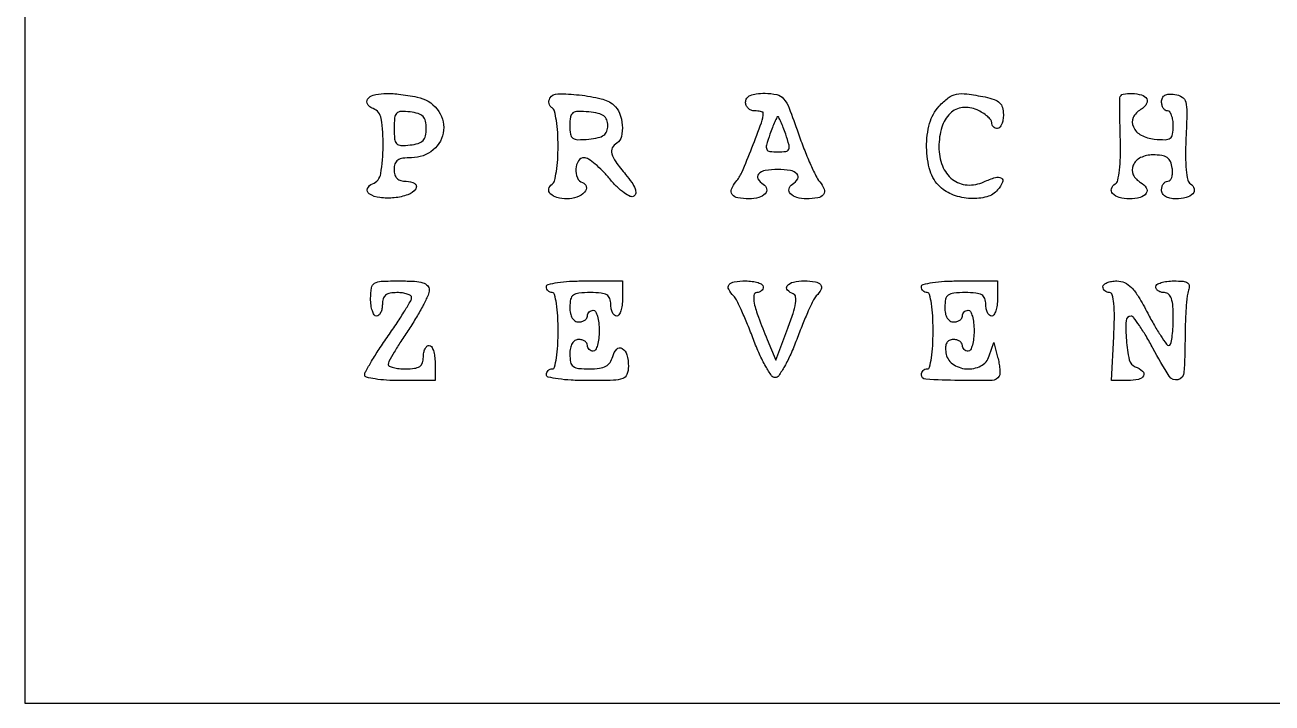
# Model space of a CAD drawing. Extents: x 0 to 450, y 0 to 450.
# Drawn here: x 0 to 212.9, y 0 to 115.7 of the extents above; entities that cross this region are included whole.
import ezdxf

# ---------------------------------------------------------------- set-up
doc = ezdxf.new("R2010")
doc.units = 0

msp = doc.modelspace()

# ---------------------------------------------------------------- linework, layer by layer
msp.add_lwpolyline([(0, 225), (0, 0), (225, 0), (450, 0), (450, 225), (450, 450), (225, 450), (0, 450)], close=True)
for points in [[(66.953224, 103.359355, -0.174171), (70.352033, 101.311474, -0.196887), (71.453192, 97.685524, -0.19806), (69.692858, 94.345299, -0.175447), (65.976947, 93, 0.031193), (64.490834, 92.907196, 0.117242), (63.622118, 92.582043, 0.165542), (63.158657, 91.973803, 0.080929), (63, 91, 0.072656), (63.12938, 90.114344, 0.129641), (63.510417, 89.49, 0.125767), (64.159348, 89.122938, 0.066234), (65.083333, 89, -0.13801), (66.523929, 88.594645, -0.436839), (66.699433, 87.722175, -0.151085), (65.332849, 86.692551, -0.062148), (63.045831, 86.177158, -0.053918), (60.567164, 86.20248, -0.114322), (58.771066, 86.84917, -0.358426), (58.486824, 87.738925, -0.209298), (59.332783, 88.574206, 0.266801), (60.730733, 90.292592, 0.038362), (61.129326, 94.982159, 0.038338), (60.807368, 99.672646, 0.271173), (59.436618, 101.385948, -0.069381), (58.885502, 101.690575, -0.099723), (58.515309, 102.105471, -0.123594), (58.382065, 102.562314, -0.148943), (58.495635, 102.992937, -0.192769), (59.425598, 103.680083, -0.053098), (61.259151, 103.956061, -0.040222), (63.785441, 103.862284, -0.019976)], [(100.499453, 102.000454, -0.128704), (101.495598, 100.611209, -0.072431), (101.954377, 98.573579, -0.076573), (101.805733, 96.621414, -0.199687), (101, 95.5, 0.138734), (100.249552, 94.680618, 0.188101), (100.156312, 93.691096, 0.088344), (100.825424, 92.320432, 0.017287), (102.525811, 90.151694, -0.021637), (103.579491, 88.783449, -0.062266), (104.140793, 87.727557, -0.114862), (104.245257, 86.961369, -0.2352), (103.933617, 86.458973, -0.249733), (103.302068, 86.418422, -0.048664), (102.279646, 87.007338, -0.040411), (101.079111, 88.0198, -0.025012), (99.835002, 89.384004, 0.02169), (98.589202, 90.768415, 0.026917), (97.310707, 91.937801, 0.026984), (96.161302, 92.781283, 0.145801), (95.427196, 93, 0.258305), (94.469586, 92.469922, 0.125795), (94.030702, 91.096992, 0.115291), (94.289158, 89.595308, 0.215505), (95.177051, 88.774316, -0.26793), (95.797863, 88.074269, -0.247229), (95.527703, 87.144632, -0.115739), (94.211586, 86.295861, -0.085793), (92.5, 86, -0.063953), (90.808901, 86.21719, -0.131923), (89.658981, 86.872229, -0.260936), (89.419209, 87.705492, -0.199307), (89.983688, 88.489919, 0.198159), (90.381648, 89.040374, 0.019967), (90.701458, 90.661353, 0.022624), (90.925969, 92.701143, 0.016098), (91, 95, 0.016098), (90.925969, 97.298857, 0.022624), (90.701458, 99.338647, 0.019967), (90.381648, 100.959626, 0.198159), (89.983688, 101.510081, -0.102046), (89.645301, 101.829752, -0.098603), (89.455865, 102.261028, -0.097208), (89.444674, 102.737238, -0.09611), (89.614004, 103.184462, -0.260282), (90.932314, 103.918341, -0.026766), (94.622214, 103.71584, -0.031488), (98.361635, 103.06894, -0.115122)], [(131.964659, 97.25, 0.009707), (132.957636, 94.549791, 0.011214), (134.010739, 92.018349, 0.010338), (134.991712, 89.920127, 0.062491), (135.651772, 88.918848, -0.080431), (136.414187, 87.667277, -0.267455), (136.288417, 86.74861, -0.187089), (135.322271, 86.166634, -0.043091), (133.39235, 86, -0.067133), (131.760437, 86.220102, -0.134262), (130.649071, 86.878842, -0.256535), (130.42133, 87.712842, -0.197913), (130.983688, 88.489919, 0.117948), (131.892651, 89.404329, 0.344681), (131.796097, 90.231109, 0.158799), (130.637877, 90.827799, 0.040209), (128.5, 91, 0.040209), (126.362123, 90.827799, 0.158799), (125.203903, 90.231109, 0.344681), (125.107349, 89.404329, 0.117948), (126.016312, 88.489919, -0.197913), (126.57867, 87.712842, -0.256535), (126.350929, 86.878842, -0.134262), (125.239563, 86.220102, -0.067133), (123.60765, 86, -0.04306), (121.675947, 86.166666, -0.187757), (120.711362, 86.749235, -0.268271), (120.589316, 87.66789, -0.080094), (121.359673, 88.918848, 0.076747), (122.349465, 90.502447, 0.007394), (124.082773, 94.711537, 0.006893), (125.702787, 98.988671, 0.08729), (126, 100.678139, 0.314607), (125.912579, 100.803323, 0.035068), (125.559375, 100.905453, 0.03264), (125.074936, 100.976744, 0.020217), (124.5, 101, -0.099038), (123.927543, 101.114514, -0.097945), (123.440625, 101.440625, -0.097945), (123.114514, 101.927543, -0.099038), (123, 102.5, -0.15975), (123.217244, 103.162598, -0.128764), (123.802511, 103.63688, -0.078319), (124.815623, 103.915735, -0.028076), (126.315069, 104, -0.055307), (128.326468, 103.77683, -0.164693), (129.4943, 103.064907, -0.083179), (130.426799, 101.476695, -0.007989)], [(163.875, 103.375, -0.033988), (165.437985, 102.950255, -0.108346), (166.355263, 102.388947, -0.135513), (166.838706, 101.575854, -0.066858), (167, 100.375, -0.040201), (166.926766, 99.465625, -0.059522), (166.70625, 98.697656, -0.078282), (166.382639, 98.175436, -0.218319), (166, 98, -0.101227), (165.618393, 98.078058, -0.098434), (165.29375, 98.300048, -0.097414), (165.076263, 98.631586, -0.096892), (165, 99.021439, 0.171736), (164.833815, 99.491008, 0.044386), (164.266818, 100.07689, 0.039858), (163.459496, 100.669723, 0.031558), (162.504062, 101.180103, 0.137003), (160.024727, 101.568055, 0.164798), (157.904345, 100.560075, 0.129099), (156.482111, 98.206697, 0.071829), (156, 94.868065, 0.09201), (156.602238, 91.623108, 0.136385), (158.315192, 89.31331, 0.151581), (160.82496, 88.366557, 0.122451), (163.67019, 88.89559, -0.031238), (165.641651, 89.649087, -0.210765), (166.656597, 89.534076, -0.391534), (166.867673, 88.842264, -0.060696), (166.020056, 87.524166, -0.155929), (164.176576, 86.345916, -0.078071), (161.396514, 86.05711, -0.07345), (158.469821, 86.647181, -0.101455), (156.188561, 88.038955, -0.134235), (154.495231, 90.776847, -0.06915), (153.89274, 94.792031, -0.068478), (154.409094, 98.87232, -0.122457), (156.038955, 101.811439, -0.043744), (157.601542, 103.219251, -0.112714), (158.979629, 103.837029, -0.082375), (160.746849, 103.894605, -0.016398)], [(191.462015, 103.06146, -0.168428), (191.55767, 102.633406, -0.100442), (191.394692, 102.131683, -0.07925), (190.996354, 101.631435, -0.057552), (190.418291, 101.214211, 0.159071), (189.178695, 99.870432, 0.219735), (189.183553, 98.252572, 0.164665), (190.51871, 96.85342, 0.09681), (192.758189, 96.186642, 0.021624), (194.616737, 96.087822, 0.155384), (195.464393, 96.34857, 0.203011), (195.883714, 97.012236, 0.040751), (196, 98.436642, 0.037162), (195.926938, 99.418316, 0.055902), (195.70625, 100.247013, 0.073349), (195.383093, 100.813532, 0.230447), (195, 101, -0.154594), (194.618615, 101.120807, -0.097811), (194.29375, 101.461056, -0.080222), (194.074519, 101.969394, -0.061846), (194, 102.569551, -0.110291), (194.148154, 103.23303, -0.157279), (194.557227, 103.670918, -0.116287), (195.252718, 103.867802, -0.046412), (196.248387, 103.819551, -0.104201), (197.495127, 103.366106, -0.19308), (198.122369, 102.510952, -0.068754), (198.318698, 100.797591, -0.005853), (198.163769, 96.361314, 0.011838), (198.09395, 93.318362, 0.024296), (198.21147, 90.937285, 0.02613), (198.474887, 89.196074, 0.206573), (198.931693, 88.542216, -0.184238), (199.554177, 87.728174, -0.272351), (199.343123, 86.878115, -0.138143), (198.19106, 86.216828, -0.061712), (196.440983, 86, -0.049343), (195.430217, 86.099992, -0.088683), (194.656831, 86.403627, -0.117066), (194.17494, 86.884257, -0.1393), (194, 87.5, -0.069588), (194.080177, 88.073293, -0.085587), (194.314181, 88.559375, -0.100052), (194.66169, 88.884373, -0.139009), (195.069551, 89, 0.216622), (195.452557, 89.174105, 0.099259), (195.731053, 89.660938, 0.070854), (195.863646, 90.388435, 0.045002), (195.819551, 91.25, 0.066552), (195.508495, 92.356741, 0.14253), (194.948739, 93.034889, 0.114711), (194.02128, 93.393731, 0.035201), (192.513695, 93.5, 0.112569), (190.422586, 93.023171, 0.177879), (189.155942, 91.717779, 0.218573), (189.175354, 90.115868, 0.155766), (190.418291, 88.785789, -0.121277), (191.396384, 87.871707, -0.304104), (191.384661, 86.94115, -0.183018), (190.353489, 86.226975, -0.061001), (188.5, 86, -0.063344), (186.782728, 86.218435, -0.139539), (185.651552, 86.881707, -0.269888), (185.447066, 87.732159, -0.183512), (186.068307, 88.542216, 0.201615), (186.515343, 89.169291, 0.024593), (186.81103, 90.868867, 0.024362), (186.9789, 93.122128, 0.013775), (186.973701, 95.861314, -0.00186), (186.906851, 98.459202, -0.002639), (186.868185, 100.770199, -0.001489), (186.851653, 102.721218, -0.038099), (186.889082, 103.25, -0.31262), (187.448821, 103.847458, -0.063385), (188.977166, 103.978288, -0.059614), (190.59757, 103.716301, -0.186582)], [(63, 98, 0.023644), (63.08522, 96.198825, 0.171376), (63.444199, 95.424304, 0.197576), (64.179899, 95.106989, 0.032921), (65.75, 95.183578, 0.041219), (67.136695, 95.460275, 0.130226), (67.943358, 95.94199, 0.141853), (68.366508, 96.73219, 0.052502), (68.5, 98, 0.052502), (68.366508, 99.26781, 0.141853), (67.943358, 100.05801, 0.130226), (67.136695, 100.539725, 0.041219), (65.75, 100.816422, 0.032921), (64.179899, 100.893011, 0.197576), (63.444199, 100.575696, 0.171376), (63.08522, 99.801175, 0.023644)], [(93, 98.5, 0.038362), (93.113171, 97.027111, 0.202403), (93.529497, 96.352287, 0.158465), (94.374274, 96.086993, 0.021526), (96.25, 96.186642, 0.029703), (97.84704, 96.437016, 0.101271), (98.80458, 96.8609, 0.147433), (99.319158, 97.524698, 0.091927), (99.5, 98.5, 0.091927), (99.319158, 99.475302, 0.147433), (98.80458, 100.1391, 0.101271), (97.84704, 100.562984, 0.029703), (96.25, 100.813358, 0.021526), (94.374274, 100.913007, 0.158465), (93.529497, 100.647713, 0.202403), (93.113171, 99.972889, 0.038362)], [(127.149845, 97, 0.014531), (126.572265, 95.174115, 0.176862), (126.624784, 94.453905, 0.260507), (127.116699, 94.089018, 0.032143), (128.5, 94, 0.032143), (129.883301, 94.089018, 0.260507), (130.375216, 94.453905, 0.176862), (130.427735, 95.174115, 0.014531), (129.850155, 97, 0.008468), (129.42731, 98.14994, 0.0134), (129.022152, 99.11875, 0.007306), (128.655484, 99.902663, 0.287196), (128.5, 100, 0.287196), (128.344516, 99.902663, 0.007306), (127.977848, 99.11875, 0.0134), (127.57269, 98.14994, 0.008468)], [(69, 70.46055, -0.106153), (68.81044, 69.577752, -0.014034), (67.971875, 67.846635, -0.015757), (66.840185, 65.826641, -0.012623), (65.5, 63.723898, 0.006331), (64.159048, 61.677239, 0.009101), (63.028125, 59.829141, 0.005509), (62.128628, 58.25789, 0.12792), (62, 57.763348, 0.293558), (62.189765, 57.467987, 0.044902), (62.88125, 57.224234, 0.03829), (63.850314, 57.055272, 0.024024), (65, 57, 0.030703), (66.500917, 57.092253, 0.116834), (67.375, 57.416667, 0.166173), (67.840542, 58.024683, 0.081208), (68, 59, -0.048028), (68.073693, 59.765418, -0.068025), (68.29375, 60.4125, -0.088204), (68.618118, 60.848523, -0.191087), (69, 61, -0.254951), (69.384262, 60.790443, -0.06271), (69.70625, 60.11875, -0.048861), (69.927234, 59.149251, -0.031626), (70, 58), (70, 55), (64, 55, -0.014969), (61.699834, 55.06888, -0.024521), (59.7625, 55.280706, -0.021605), (58.29322, 55.58029, -0.344328), (58, 55.955594, -0.129037), (58.158985, 56.561382, -0.006792), (59.175, 58.307851, -0.010338), (60.467604, 60.364311, -0.007308), (62, 62.621377, 0.006389), (63.532545, 64.869752, 0.009222), (64.825, 66.899249, 0.005521), (65.854621, 68.62639, 0.132399), (66, 69.165783, 0.25479), (65.825314, 69.486333, 0.062782), (65.265625, 69.754949, 0.048906), (64.457708, 69.939296, 0.031661), (63.5, 70, 0.044917), (62.317234, 69.893532, 0.124434), (61.5625, 69.55, 0.149477), (61.142566, 68.935258, 0.07578), (61, 68, -0.048028), (60.926307, 67.234582, -0.068025), (60.70625, 66.5875, -0.088204), (60.381882, 66.151477, -0.191087), (60, 66, -0.254951), (59.615738, 66.209557, -0.06271), (59.29375, 66.88125, -0.048861), (59.072766, 67.850749, -0.031626), (59, 69, -0.0387), (59.14102, 70.819245, -0.222479), (59.666667, 71.6, -0.126045), (60.800013, 71.937776, -0.009722), (64, 72, -0.013794), (66.494204, 71.931176, -0.060952), (67.938022, 71.673027, -0.129754), (68.709125, 71.193073, -0.191279)], [(102, 69, -0.031626), (101.927234, 67.850749, -0.048861), (101.70625, 66.88125, -0.06271), (101.384262, 66.209557, -0.254951), (101, 66, -0.191087), (100.618118, 66.151477, -0.088204), (100.29375, 66.5875, -0.068025), (100.073693, 67.234582, -0.048028), (100, 68, 0.087745), (99.822713, 69.002462, 0.177212), (99.3125, 69.607143, 0.10769), (98.32428, 69.917816, 0.022514), (96.5, 70, 0.021436), (94.534425, 69.915691, 0.13443), (93.6, 69.571429, 0.189121), (93.138668, 68.86222, 0.050766), (93, 67.5, 0.04716), (93.09863, 66.456621, 0.088208), (93.4, 65.666667, 0.118484), (93.88002, 65.177821, 0.140575), (94.5, 65, 0.064853), (95.073457, 65.074694, 0.082425), (95.559375, 65.29375, 0.098894), (95.884432, 65.618646, 0.148195), (96, 66, -0.099038), (96.076342, 66.381638, -0.097945), (96.29375, 66.70625, -0.097945), (96.618362, 66.923658, -0.099038), (97, 67, -0.277684), (97.385692, 66.767902, -0.052312), (97.70625, 65.971875, -0.042582), (97.927458, 64.841111, -0.027026), (98, 63.5, -0.027026), (97.927458, 62.158889, -0.042582), (97.70625, 61.028125, -0.052312), (97.385692, 60.232098, -0.277684), (97, 60, -0.099038), (96.618362, 60.076342, -0.097945), (96.29375, 60.29375, -0.097945), (96.076342, 60.618362, -0.099038), (96, 61, 0.148195), (95.884432, 61.381354, 0.098894), (95.559375, 61.70625, 0.082425), (95.073457, 61.925306, 0.064853), (94.5, 62, 0.140575), (93.88002, 61.822179, 0.118484), (93.4, 61.333333, 0.088208), (93.09863, 60.543379, 0.04716), (93, 59.5, 0.04998), (93.135748, 58.145368, 0.185763), (93.588337, 57.434727, 0.136867), (94.500334, 57.086942, 0.023073), (96.383369, 57, 0.030145), (98.075765, 57.102126, 0.092776), (99.165278, 57.445806, 0.125899), (99.86672, 58.087659, 0.081045), (100.316061, 59.100616, -0.124391), (101.007576, 60.356592, -0.357625), (101.925216, 60.479452, -0.189447), (102.736417, 59.395665, -0.06712), (103, 57.440983, -0.088403), (102.750831, 56.042715, -0.224295), (102.033076, 55.337178, -0.078354), (100.45063, 55.050629, -0.005688), (96, 55, -0.01259), (93.243014, 55.069433, -0.022889), (91, 55.285714, -0.020168), (89.323933, 55.594567, -0.350432), (89, 56, -0.099038), (89.076342, 56.381638, -0.097945), (89.29375, 56.70625, -0.097945), (89.618362, 56.923658, -0.099038), (90, 57, 0.345347), (90.400526, 57.314102, 0.022017), (90.711538, 58.875, 0.024301), (90.929639, 60.963427, 0.013867), (91, 63.5, 0.013867), (90.929639, 66.036573, 0.024301), (90.711538, 68.125, 0.022017), (90.400526, 69.685898, 0.345347), (90, 70, -0.099038), (89.618362, 70.076342, -0.097945), (89.29375, 70.29375, -0.097945), (89.076342, 70.618362, -0.099038), (89, 71, -0.345347), (89.314102, 71.400526, -0.022017), (90.875, 71.711538, -0.024301), (92.963427, 71.929639, -0.013867), (95.5, 72), (102, 72)], [(126, 71, -0.105903), (125.918269, 70.618454, -0.09931), (125.686455, 70.29375, -0.096189), (125.340076, 70.076092, -0.092573), (124.932612, 70, 0.382008), (124.402291, 69.525597, 0.082422), (124.473732, 68.185939, 0.036138), (125.176194, 65.831895, 0.008429), (126.70268, 62), (128.16578, 58.5), (130.227992, 63.951633, 0.012192), (131.109072, 66.46432, 0.039253), (131.520243, 68.186155, 0.0679), (131.542817, 69.295297, 0.291295), (131.145102, 69.784966, -0.124812), (130.138266, 70.430445, -0.379119), (130.117608, 71.178402, -0.167478), (131.160829, 71.806265, -0.052524), (133, 72, -0.034776), (134.917973, 71.86644, -0.189754), (135.806757, 71.364499, -0.300054), (135.885377, 70.570024, -0.072851), (135.069056, 69.45, 0.080978), (134.587584, 68.766465, 0.007345), (133.700709, 66.869687, 0.009372), (132.712918, 64.558727, 0.007196), (131.718135, 62, -0.015851), (130.699903, 59.509461, -0.023661), (129.640739, 57.409375, -0.020524), (128.657111, 55.824559, -0.248505), (128.044414, 55.5, -0.247844), (127.430679, 55.824131, -0.020445), (126.44148, 57.408536, -0.023599), (125.375048, 59.507705, -0.015819), (124.348193, 61.997143, 0.007397), (123.343193, 64.55497, 0.009613), (122.343291, 66.865651, 0.007584), (121.444673, 68.76068, 0.082042), (120.952857, 69.447143, -0.072362), (120.118836, 70.56516, -0.301779), (120.190433, 71.360994, -0.191138), (121.077809, 71.86575, -0.034879), (123, 72, -0.031626), (124.149251, 71.927234, -0.048861), (125.11875, 71.70625, -0.06271), (125.790443, 71.384262, -0.254951)], [(166, 69, -0.031626), (165.927234, 67.850749, -0.048861), (165.70625, 66.88125, -0.06271), (165.384262, 66.209557, -0.254951), (165, 66, -0.191087), (164.618118, 66.151477, -0.088204), (164.29375, 66.5875, -0.068025), (164.073693, 67.234582, -0.048028), (164, 68, 0.087745), (163.822713, 69.002462, 0.177212), (163.3125, 69.607143, 0.10769), (162.32428, 69.917816, 0.022514), (160.5, 70, 0.021436), (158.534425, 69.915691, 0.13443), (157.6, 69.571429, 0.189121), (157.138668, 68.86222, 0.050766), (157, 67.5, 0.04716), (157.09863, 66.456621, 0.088208), (157.4, 65.666667, 0.118484), (157.88002, 65.177821, 0.140575), (158.5, 65, 0.064853), (159.073457, 65.074694, 0.082425), (159.559375, 65.29375, 0.098894), (159.884432, 65.618646, 0.148195), (160, 66, -0.099038), (160.076342, 66.381638, -0.097945), (160.29375, 66.70625, -0.097945), (160.618362, 66.923658, -0.099038), (161, 67, -0.277684), (161.385692, 66.767902, -0.052312), (161.70625, 65.971875, -0.042582), (161.927458, 64.841111, -0.027026), (162, 63.5, -0.027026), (161.927458, 62.158889, -0.042582), (161.70625, 61.028125, -0.052312), (161.385692, 60.232098, -0.277684), (161, 60, -0.099038), (160.618362, 60.076342, -0.097945), (160.29375, 60.29375, -0.097945), (160.076342, 60.618362, -0.099038), (160, 61, 0.154594), (159.879193, 61.381385, 0.097811), (159.538944, 61.70625, 0.080222), (159.030606, 61.925481, 0.061846), (158.430449, 62, 0.110326), (157.76685, 61.851771, 0.157322), (157.328962, 61.442516, 0.116249), (157.132128, 60.746593, 0.046348), (157.180449, 59.75, 0.201702), (158.308212, 57.864943, 0.140557), (160.662828, 56.993935, 0.138713), (163.144149, 57.498592, 0.196342), (164.590958, 59.193016), (165.352864, 61.5), (166.018907, 59, -0.02058), (166.244401, 57.987887, -0.024215), (166.371361, 57.014063, -0.024144), (166.398392, 56.193782, -0.119607), (166.283458, 55.75, -0.271421), (165.083712, 55.015717, -0.009492), (159.412636, 55.014781, -0.008761), (153.738056, 55.221081, -0.398525), (153, 56, -0.099038), (153.076342, 56.381638, -0.097945), (153.29375, 56.70625, -0.097945), (153.618362, 56.923658, -0.099038), (154, 57, 0.345347), (154.400526, 57.314102, 0.022017), (154.711538, 58.875, 0.024301), (154.929639, 60.963427, 0.013867), (155, 63.5, 0.013867), (154.929639, 66.036573, 0.024301), (154.711538, 68.125, 0.022017), (154.400526, 69.685898, 0.345347), (154, 70, -0.099038), (153.618362, 70.076342, -0.097945), (153.29375, 70.29375, -0.097945), (153.076342, 70.618362, -0.099038), (153, 71, -0.345347), (153.314102, 71.400526, -0.022017), (154.875, 71.711538, -0.024301), (156.963427, 71.929639, -0.013867), (159.5, 72), (166, 72)], [(191.627407, 66.502376, 0.01), (192.782572, 64.39536, 0.015236), (193.876488, 62.618981, 0.009778), (194.842935, 61.212341, 0.241033), (195.25, 61.002376, 0.341187), (195.544109, 61.228025, 0.023385), (195.779687, 62.322573, 0.025645), (195.945927, 63.775076, 0.01567), (196, 65.5, 0.016668), (195.927513, 67.673807, 0.063857), (195.666667, 69, 0.12648), (195.196999, 69.727332, 0.188641), (194.5, 70, -0.064853), (193.926543, 70.074694, -0.082425), (193.440625, 70.29375, -0.098894), (193.115568, 70.618646, -0.148195), (193, 71, -0.260256), (193.214713, 71.384563, -0.060318), (193.912678, 71.70625, -0.047377), (194.916681, 71.92729, -0.030514), (196.106989, 72, -0.021216), (197.662783, 71.933954, -0.120396), (198.442822, 71.671564, -0.243274), (198.728281, 71.183684, -0.105014), (198.606989, 70.418213, 0.065369), (198.369694, 69.430831, 0.008503), (198.178303, 67.26885, 0.009785), (198.044446, 64.683012, 0.008037), (198, 61.918213, -0.016346), (197.819015, 56.383492, -0.323668), (196.796103, 55.147711, -0.326794), (195.312836, 55.737391, -0.016503), (192.535075, 60.503497, 0.010339), (191.341998, 62.609846, 0.01567), (190.210481, 64.385402, 0.010335), (189.21224, 65.785496, 0.236978), (188.785075, 66, 0.398736), (187.936697, 65.19554, 0.033939), (187.985121, 61.906468, 0.03314), (188.490343, 58.536917, 0.252496), (189.5, 57.361626, -0.083841), (190.751322, 56.622224, -0.354587), (190.902969, 55.826399, -0.221177), (190.05082, 55.188971, -0.051769), (188.230567, 55), (185.461134, 55), (185.839867, 62.5, 0.009283), (185.946751, 65.850624, 0.027613), (185.850579, 68.145099, 0.037763), (185.59282, 69.623686, 0.343283), (185.1093, 70, -0.088939), (184.685767, 70.075938, -0.094985), (184.325857, 70.29375, -0.099918), (184.085074, 70.618503, -0.110148), (184, 71, -0.21848), (184.175581, 71.382644, -0.078218), (184.698363, 71.70625, -0.059473), (185.467107, 71.926769, -0.040159), (186.377407, 72, -0.11018), (187.694009, 71.706307, -0.092634), (188.856612, 70.869816, -0.055424), (190.069538, 69.279673, -0.01485)]]:
    msp.add_lwpolyline(points, format="xyb", close=True)

doc.saveas('drawing.dxf')
